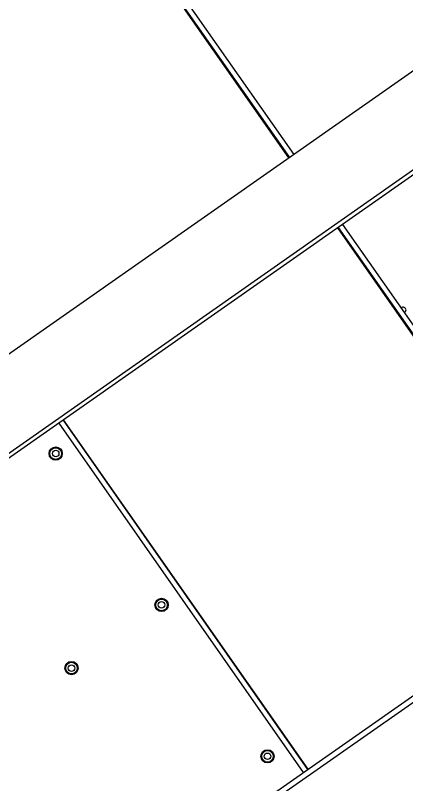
# Model space of a CAD drawing. Header units: millimetres. Extents: x 152904052 to 153933663, y 538271515 to 539240469.
# Drawn here: x 153452628 to 153452927, y 538569658 to 538570244 of the extents above; entities that cross this region are included whole.
import ezdxf

# ---------------------------------------------------------------- set-up
doc = ezdxf.new("R2010")
doc.units = ezdxf.units.MM
doc.layers.add('POWR', color=5, linetype='Continuous')

msp = doc.modelspace()

# ---------------------------------------------------------------- linework, layer by layer
at = {"layer": 'POWR', "color": 7}
for p, q in [((153452836.84, 538570135.71), (153452590.44, 538570487.62)), ((153452590.85, 538570487.91), (153452837.25, 538570136)), ((153452594.12, 538570490.2), (153452840.53, 538570138.29)), ((153453149.15, 538570354.39), (153452304.6, 538569763.03)), ((153453184.65, 538570303.68), (153452340.11, 538569712.32)), ((153453186.43, 538570301.14), (153452341.88, 538569709.79)), ((153453060.77, 538569815.91), (153452874.13, 538570082.47)), ((153452874.54, 538570082.75), (153453061.18, 538569816.2)), ((153452877.81, 538570085.05), (153453064.46, 538569818.5)), ((153451610.15, 538568795.17), (153453405.73, 538570052.45)), ((153452528.12, 538569442.95), (153453373.89, 538570035.16)), ((153452664.42, 538569935.63), (153452851.07, 538569669.08)), ((153452851.48, 538569669.37), (153452664.83, 538569935.92)), ((153452661.15, 538569933.34), (153452847.79, 538569666.78))]:
    msp.add_line(p, q, dxfattribs=at)
for centre, radius in [((153452658.75, 538569910.17), 5.06), ((153452658.75, 538569910.17), 4.44), ((153452658.75, 538569910.17), 2.5), ((153452739.63, 538569794.67), 5.06), ((153452739.63, 538569794.67), 4.44), ((153452739.63, 538569794.67), 2.5), ((153452670.82, 538569746.49), 5.06), ((153452670.82, 538569746.49), 4.44), ((153452670.82, 538569746.49), 2.5), ((153452820.5, 538569679.17), 5.06), ((153452820.5, 538569679.17), 4.44), ((153452820.5, 538569679.17), 2.5)]:
    msp.add_circle(centre, radius, dxfattribs=at)
msp.add_arc((153452924.21, 538570019.75), 2.1, 289.81689, 140.18311, dxfattribs=at)

doc.saveas('drawing.dxf')
